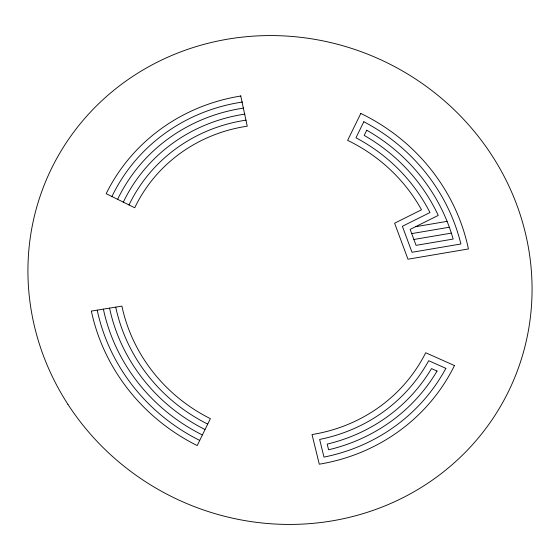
<?xml version="1.0" encoding="UTF-8"?>
<svg xmlns="http://www.w3.org/2000/svg" width="560" height="560" viewBox="0 0 560 560"><rect width="100%" height="100%" fill="white"/><g stroke="black" fill="none" stroke-linecap="round" stroke-linejoin="round"><path stroke-width="0.84" d="M415.534 226.716L447.09 221.361M411.705 233.604L449.33 227.227M413.882 239.477L451.353 233.121M91.581 311.045L121.898 306.117A162.862 155.155 25.3 0 0 210.385 418.663L197.204 445.564A194.313 185.108 25.3 0 1 91.385 311.22M240.709 95.802L247.24 126.189A157.178 149.737 25.3 0 0 134.722 207.767L106.183 193.676A192.115 183.015 25.3 0 1 240.898 95.998M207.669 424.074A169.218 161.21 25.3 0 1 115.731 307.139M204.946 429.485A175.574 167.265 25.3 0 1 109.564 308.154M128.982 205.03A163.534 155.792 25.3 0 1 246.057 120.148M123.249 202.286A169.89 161.847 25.3 0 1 244.874 114.107M117.516 199.542A176.246 167.902 25.3 0 1 243.691 108.066M111.783 196.805A182.602 173.957 25.3 0 1 242.508 102.025M202.23 434.896A181.93 173.32 25.3 0 1 103.39 309.176M199.514 440.307A188.286 179.375 25.3 0 1 97.223 310.191M360.808 113.456L347.627 140.357A162.862 155.155 25.3 0 1 421.519 209.783L394.604 223.195L407.974 259.21L468.419 248.955A193.221 184.079 25.3 0 0 360.808 113.456M363.825 121.744L355.964 137.788A169.218 161.21 25.3 0 1 429.968 212.541L402.374 226.296L412.02 252.28L460.894 243.992A186.865 178.024 25.3 0 0 363.825 121.744M366.744 130.235L364.203 135.415A175.574 167.265 25.3 0 1 438.228 215.404L410.144 229.404L416.066 245.357L453.145 239.064A180.516 171.969 25.3 0 0 366.744 130.235M454.468 365.54L425.705 352.751A162.862 155.155 25.3 0 1 312.018 434.539L319.291 464.198A194.313 185.108 25.3 0 0 454.468 365.54M445.872 368.347L428.701 360.71A169.218 161.21 25.3 0 1 319.634 439.425L323.967 457.086A187.957 179.06 25.3 0 0 445.872 368.347M437.045 371.049L431.508 368.585A175.574 167.265 25.3 0 1 327.201 444.087L328.594 449.771A181.601 173.005 25.3 0 0 437.045 371.049M67.886 404.264A254.226 242.186 25.3 0 0 504 400.155A254.226 242.186 25.3 0 0 268.114 35.581A254.226 242.186 25.3 0 0 67.886 404.264"/></g></svg>
